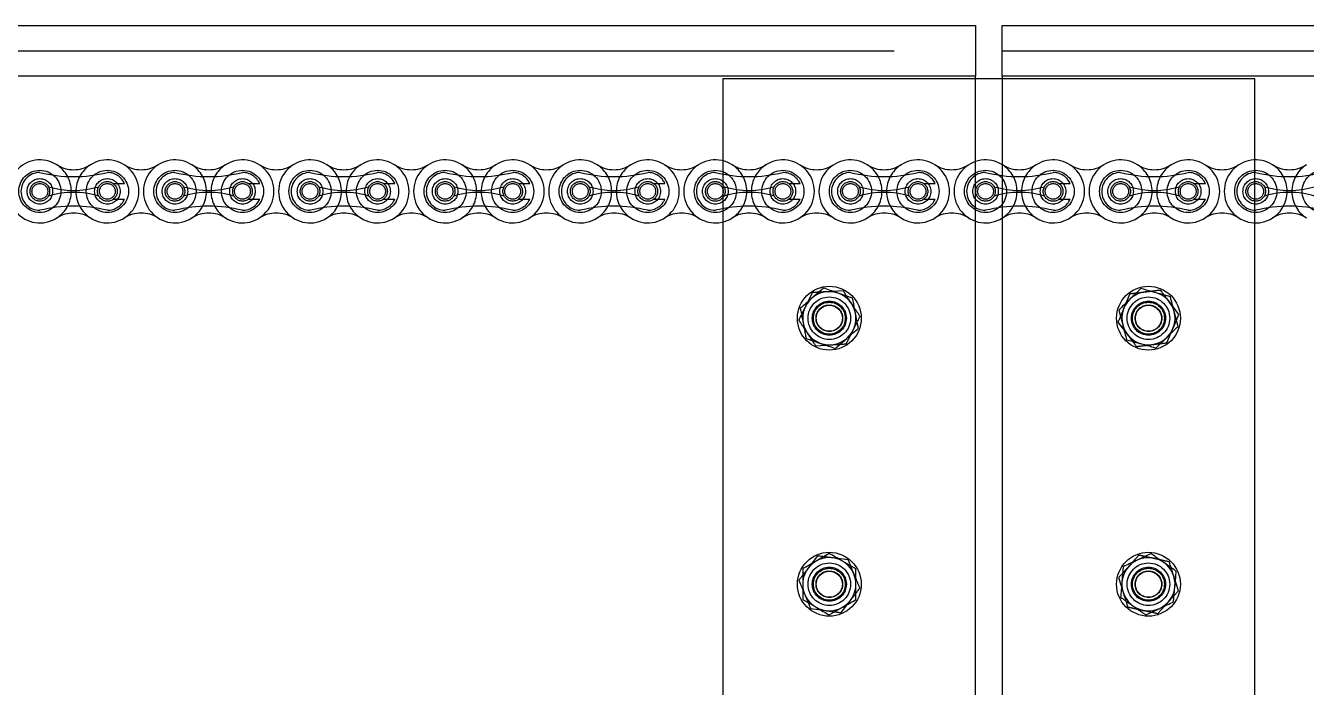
# Model space of a CAD drawing. Header units: metres. Extents: x 0 to 63075, y 0 to 44550.
# Drawn here: x 40759.2 to 41000, y 35141.9 to 35266.3 of the extents above; entities that cross this region are included whole.
import ezdxf

# ---------------------------------------------------------------- set-up
doc = ezdxf.new("R2010")
doc.units = ezdxf.units.M
doc.header["$LTSCALE"] = 75
doc.linetypes.add('HIDDEN2', pattern=[4.7625, 3.175, -1.5875])
for name, color, linetype in [('SDM', 7, 'Continuous'), ('SL4', 4, 'Continuous'), ('ST1', 7, 'HIDDEN2')]:
    doc.layers.add(name, color=color, linetype=linetype)

# ---------------------------------------------------------------- blocks, each defined once
blk = doc.blocks.new('A$C6e6623c1')
at = {"layer": 'SL4'}
for p, q in [((2339.74, 1725.35), (3664.71, 1725.35)), ((3664.71, 1725.35), (3664.71, 1715.82)), ((3669.71, 1715.82), (3669.71, 1725.35)), ((3669.71, 1725.35), (4614.72, 1725.35)), ((3664.71, 1715.82), (2339.74, 1715.82)), ((3617.21, 1715.35), (3617.21, 1486.11)), ((3717.21, 1715.35), (3617.21, 1715.35)), ((3664.71, 1715.35), (3664.71, 1715.82)), ((3669.71, 1715.82), (3669.71, 1715.35)), ((4619.71, 1715.82), (3669.71, 1715.82)), ((3717.21, 1486.11), (3717.21, 1715.35)), ((3636.12, 1676.02), (3633.94, 1674.13)), ((3641.58, 1674.13), (3638.85, 1675.07)), ((3695.76, 1675.94), (3693.71, 1673.91)), ((3691.65, 1671.89), (3692.37, 1669.1)), ((3702.78, 1668.81), (3702.05, 1671.6)), ((3632.85, 1666.57), (3635.57, 1665.63)), ((3638.3, 1664.68), (3640.48, 1666.57)), ((3698.66, 1664.76), (3700.72, 1666.79)), ((3637.21, 1626.12), (3634.71, 1624.68)), ((3697.71, 1626.1), (3695.09, 1624.88)), ((3642.21, 1623.24), (3639.71, 1624.68)), ((3692.48, 1623.65), (3692.23, 1620.78)), ((3701.95, 1617.05), (3702.19, 1619.92)), ((3632.21, 1617.46), (3634.71, 1616.02)), ((3637.21, 1614.58), (3639.71, 1616.02)), ((3696.72, 1614.6), (3699.33, 1615.82))]:
    blk.add_line(p, q, dxfattribs=at)
for centre, start, end in [((3637.21, 1670.35), 130.8771, 190.8771), ((3637.21, 1670.35), 70.8771, 130.8771), ((3637.21, 1670.35), 10.8771, 70.8771), ((3697.21, 1670.35), 134.5352, 194.5352), ((3697.21, 1670.35), 74.5352, 134.5352), ((3697.21, 1670.35), 14.5352, 74.5352), ((3637.21, 1670.35), 310.8771, 10.8771), ((3697.21, 1670.35), 314.5352, 14.5352), ((3637.21, 1670.35), 190.8771, 250.8771), ((3697.21, 1670.35), 194.5352, 254.5352), ((3637.21, 1670.35), 250.8771, 310.8771), ((3697.21, 1670.35), 254.5352, 314.5352), ((3637.21, 1620.35), 120, 180), ((3637.21, 1620.35), 60, 120), ((3637.21, 1620.35), 0, 60), ((3697.21, 1620.35), 115.0926, 175.0926), ((3697.21, 1620.35), 55.0926, 115.0926), ((3697.21, 1620.35), 355.0926, 55.0926), ((3697.21, 1620.35), 175.0926, 235.0926), ((3637.21, 1620.35), 180, 240), ((3637.21, 1620.35), 300, 0), ((3697.21, 1620.35), 295.0926, 355.0926), ((3637.21, 1620.35), 240, 300), ((3697.21, 1620.35), 235.0926, 295.0926)]:
    blk.add_arc(centre, 5, start, end, dxfattribs=at)
for points, knots in [([(3638.85, 1675.07), (3638.79, 1675.1), (3637.86, 1675.42), (3636.96, 1675.73), (3636.12, 1676.02)], [0, 0, 0, 0, 0.070201, 1, 1, 1, 1]), ([(3633.94, 1674.13), (3633.89, 1674.09), (3633.15, 1673.45), (3632.43, 1672.82), (3631.76, 1672.24)], [0, 0, 0, 0, 0.070201, 1, 1, 1, 1]), ([(3642.12, 1671.29), (3642.08, 1671.52), (3641.9, 1672.48), (3641.72, 1673.41), (3641.58, 1674.13)], [0, 0, 0, 0, 0.231849, 1, 1, 1, 1]), ([(3693.71, 1673.91), (3693.66, 1673.87), (3692.96, 1673.18), (3692.28, 1672.51), (3691.65, 1671.89)], [0, 0, 0, 0, 0.0702006, 1, 1, 1, 1]), ([(3698.55, 1675.17), (3698.33, 1675.23), (3697.39, 1675.49), (3696.47, 1675.74), (3695.76, 1675.94)], [0, 0, 0, 0, 0.231849, 1, 1, 1, 1]), ([(3701.33, 1674.4), (3701.14, 1674.45), (3700.23, 1674.7), (3699.29, 1674.96), (3698.55, 1675.17)], [0, 0, 0, 0, 0.211001, 1, 1, 1, 1]), ([(3702.05, 1671.6), (3702.04, 1671.67), (3701.79, 1672.61), (3701.55, 1673.54), (3701.33, 1674.4)], [0, 0, 0, 0, 0.070201, 1, 1, 1, 1]), ([(3631.76, 1672.24), (3631.9, 1671.52), (3632.08, 1670.59), (3632.26, 1669.63), (3632.3, 1669.41)], [0, 0, 0, 0, 0.768151, 1, 1, 1, 1]), ([(3642.67, 1668.46), (3642.63, 1668.65), (3642.45, 1669.58), (3642.27, 1670.54), (3642.12, 1671.29)], [0, 0, 0, 0, 0.211001, 1, 1, 1, 1]), ([(3632.3, 1669.41), (3632.45, 1668.65), (3632.63, 1667.69), (3632.81, 1666.77), (3632.85, 1666.57)], [0, 0, 0, 0, 0.788999, 1, 1, 1, 1]), ([(3692.37, 1669.1), (3692.39, 1669.03), (3692.63, 1668.09), (3692.87, 1667.16), (3693.1, 1666.3)], [0, 0, 0, 0, 0.0702006, 1, 1, 1, 1]), ([(3700.72, 1666.79), (3700.77, 1666.83), (3701.46, 1667.52), (3702.14, 1668.19), (3702.78, 1668.81)], [0, 0, 0, 0, 0.070201, 1, 1, 1, 1]), ([(3640.48, 1666.57), (3640.54, 1666.61), (3641.27, 1667.25), (3642, 1667.88), (3642.67, 1668.46)], [0, 0, 0, 0, 0.0702006, 1, 1, 1, 1]), ([(3635.57, 1665.63), (3635.64, 1665.6), (3636.56, 1665.28), (3637.46, 1664.97), (3638.3, 1664.68)], [0, 0, 0, 0, 0.070201, 1, 1, 1, 1]), ([(3693.1, 1666.3), (3693.8, 1666.11), (3694.72, 1665.85), (3695.66, 1665.59), (3695.88, 1665.53)], [0, 0, 0, 0, 0.768151, 1, 1, 1, 1]), ([(3695.88, 1665.53), (3696.62, 1665.33), (3697.56, 1665.06), (3698.47, 1664.81), (3698.66, 1664.76)], [0, 0, 0, 0, 0.788999, 1, 1, 1, 1]), ([(3639.71, 1624.68), (3639.65, 1624.71), (3638.81, 1625.2), (3637.98, 1625.68), (3637.21, 1626.12)], [0, 0, 0, 0, 0.070201, 1, 1, 1, 1]), ([(3700.07, 1624.45), (3699.89, 1624.58), (3699.09, 1625.14), (3698.31, 1625.68), (3697.71, 1626.1)], [0, 0, 0, 0, 0.231849, 1, 1, 1, 1]), ([(3634.71, 1624.68), (3634.65, 1624.65), (3633.81, 1624.16), (3632.98, 1623.68), (3632.21, 1623.24)], [0, 0, 0, 0, 0.070201, 1, 1, 1, 1]), ([(3632.21, 1623.24), (3632.21, 1622.51), (3632.21, 1621.55), (3632.21, 1620.58), (3632.21, 1620.35)], [0, 0, 0, 0, 0.768151, 1, 1, 1, 1]), ([(3642.21, 1620.35), (3642.21, 1620.58), (3642.21, 1621.55), (3642.21, 1622.51), (3642.21, 1623.24)], [0, 0, 0, 0, 0.2318493, 1, 1, 1, 1]), ([(3695.09, 1624.88), (3695.03, 1624.85), (3694.15, 1624.44), (3693.28, 1624.03), (3692.48, 1623.65)], [0, 0, 0, 0, 0.070201, 1, 1, 1, 1]), ([(3702.44, 1622.8), (3702.28, 1622.91), (3701.51, 1623.45), (3700.71, 1624.01), (3700.07, 1624.45)], [0, 0, 0, 0, 0.211001, 1, 1, 1, 1]), ([(3692.23, 1620.78), (3692.22, 1620.71), (3692.14, 1619.74), (3692.06, 1618.79), (3691.98, 1617.9)], [0, 0, 0, 0, 0.070201, 1, 1, 1, 1]), ([(3702.19, 1619.92), (3702.2, 1619.99), (3702.28, 1620.96), (3702.37, 1621.91), (3702.44, 1622.8)], [0, 0, 0, 0, 0.070201, 1, 1, 1, 1]), ([(3632.21, 1620.35), (3632.21, 1619.58), (3632.21, 1618.6), (3632.21, 1617.66), (3632.21, 1617.46)], [0, 0, 0, 0, 0.788999, 1, 1, 1, 1]), ([(3642.21, 1617.46), (3642.21, 1617.66), (3642.21, 1618.6), (3642.21, 1619.58), (3642.21, 1620.35)], [0, 0, 0, 0, 0.211001, 1, 1, 1, 1]), ([(3634.71, 1616.02), (3634.77, 1615.99), (3635.62, 1615.5), (3636.44, 1615.02), (3637.21, 1614.58)], [0, 0, 0, 0, 0.070201, 1, 1, 1, 1]), ([(3639.71, 1616.02), (3639.77, 1616.05), (3640.62, 1616.54), (3641.44, 1617.02), (3642.21, 1617.46)], [0, 0, 0, 0, 0.070201, 1, 1, 1, 1]), ([(3691.98, 1617.9), (3692.58, 1617.48), (3693.36, 1616.94), (3694.17, 1616.38), (3694.35, 1616.25)], [0, 0, 0, 0, 0.7681507, 1, 1, 1, 1]), ([(3694.35, 1616.25), (3694.98, 1615.81), (3695.79, 1615.25), (3696.56, 1614.71), (3696.72, 1614.6)], [0, 0, 0, 0, 0.788999, 1, 1, 1, 1]), ([(3699.33, 1615.82), (3699.39, 1615.85), (3700.28, 1616.26), (3701.14, 1616.67), (3701.95, 1617.05)], [0, 0, 0, 0, 0.070201, 1, 1, 1, 1])]:
    blk.add_open_spline(points, degree=3, knots=knots, dxfattribs=at)
at = {"layer": 'ST1'}
for p, q in [((2339.74, 1720.59), (3664.71, 1720.59)), ((3669.71, 1720.59), (4669.71, 1720.59)), ((3664.71, 1715.82), (2339.74, 1715.82)), ((3664.71, 1490.88), (3664.71, 1715.35)), ((4669.71, 1715.82), (3669.71, 1715.82)), ((3669.71, 1715.35), (3669.71, 1490.88)), ((3502.58, 1695.67), (3504.71, 1695.67)), ((3527.98, 1695.67), (3530.11, 1695.67)), ((3553.38, 1695.67), (3555.51, 1695.67)), ((3578.78, 1695.67), (3580.91, 1695.67)), ((3604.18, 1695.67), (3606.31, 1695.67)), ((3629.58, 1695.67), (3631.71, 1695.67)), ((3654.98, 1695.67), (3657.11, 1695.67)), ((3680.38, 1695.67), (3682.51, 1695.67)), ((3705.78, 1695.67), (3707.91, 1695.67)), ((3502.58, 1692.71), (3504.71, 1692.71)), ((3527.98, 1692.71), (3530.11, 1692.71)), ((3553.38, 1692.71), (3555.51, 1692.71)), ((3578.78, 1692.71), (3580.91, 1692.71)), ((3604.18, 1692.71), (3606.31, 1692.71)), ((3629.58, 1692.71), (3631.71, 1692.71)), ((3654.98, 1692.71), (3657.11, 1692.71)), ((3680.38, 1692.71), (3682.51, 1692.71)), ((3705.78, 1692.71), (3707.91, 1692.71)), ((3634.03, 1675.17), (3632.74, 1672.59)), ((3639.8, 1675.51), (3636.92, 1675.34)), ((3693.73, 1674.96), (3692.61, 1672.3)), ((3702.94, 1671.06), (3701.2, 1673.36)), ((3691.48, 1669.64), (3693.22, 1667.34)), ((3640.39, 1665.53), (3641.68, 1668.11)), ((3700.69, 1665.74), (3701.82, 1668.4)), ((3634.63, 1665.19), (3637.51, 1665.36)), ((3635, 1625.68), (3633.24, 1623.39)), ((3695.47, 1625.85), (3693.52, 1623.72)), ((3640.73, 1624.93), (3637.86, 1625.31)), ((3691.57, 1621.59), (3692.45, 1618.84)), ((3702.85, 1619.11), (3701.98, 1621.86)), ((3633.7, 1615.77), (3636.56, 1615.39)), ((3639.42, 1615.02), (3641.18, 1617.31)), ((3698.96, 1614.85), (3700.91, 1616.98))]:
    blk.add_line(p, q, dxfattribs=at)
for centre, radius in [((3488.78, 1694.19), 3.96), ((3501.48, 1694.19), 3.96), ((3514.18, 1694.19), 3.96), ((3526.88, 1694.19), 3.96), ((3539.58, 1694.19), 3.96), ((3552.28, 1694.19), 3.96), ((3564.98, 1694.19), 3.96), ((3577.68, 1694.19), 3.96), ((3590.38, 1694.19), 3.96), ((3603.08, 1694.19), 3.96), ((3615.78, 1694.19), 3.96), ((3628.48, 1694.19), 3.96), ((3641.18, 1694.19), 3.96), ((3653.88, 1694.19), 3.96), ((3666.58, 1694.19), 3.96), ((3679.28, 1694.19), 3.96), ((3691.98, 1694.19), 3.96), ((3704.68, 1694.19), 3.96), ((3717.38, 1694.19), 3.96), ((3730.08, 1694.19), 3.96), ((3488.78, 1694.19), 2.4), ((3488.78, 1694.19), 1.84), ((3488.78, 1694.19), 1.48), ((3501.48, 1694.19), 2.4), ((3501.48, 1694.19), 1.85), ((3501.48, 1694.19), 1.48), ((3514.18, 1694.19), 2.4), ((3514.18, 1694.19), 1.84), ((3514.18, 1694.19), 1.48), ((3526.88, 1694.19), 2.4), ((3526.88, 1694.19), 1.84), ((3526.88, 1694.19), 1.48), ((3539.58, 1694.19), 2.4), ((3539.58, 1694.19), 1.84), ((3539.58, 1694.19), 1.48), ((3552.28, 1694.19), 2.4), ((3552.28, 1694.19), 1.84), ((3552.28, 1694.19), 1.48), ((3564.98, 1694.19), 2.4), ((3564.98, 1694.19), 1.84), ((3564.98, 1694.19), 1.48), ((3577.68, 1694.19), 2.4), ((3577.68, 1694.19), 1.84), ((3577.68, 1694.19), 1.48), ((3590.38, 1694.19), 2.4), ((3590.38, 1694.19), 1.85), ((3590.38, 1694.19), 1.48), ((3603.08, 1694.19), 2.4), ((3603.08, 1694.19), 1.85), ((3603.08, 1694.19), 1.48), ((3615.78, 1694.19), 2.4), ((3615.78, 1694.19), 1.85), ((3615.78, 1694.19), 1.48), ((3628.48, 1694.19), 2.4), ((3628.48, 1694.19), 1.85), ((3628.48, 1694.19), 1.48), ((3641.18, 1694.19), 2.4), ((3641.18, 1694.19), 1.84), ((3641.18, 1694.19), 1.48), ((3653.88, 1694.19), 2.4), ((3653.88, 1694.19), 1.84), ((3653.88, 1694.19), 1.48), ((3666.58, 1694.19), 2.4), ((3666.58, 1694.19), 1.84), ((3666.58, 1694.19), 1.48), ((3679.28, 1694.19), 2.4), ((3679.28, 1694.19), 1.85), ((3679.28, 1694.19), 1.48), ((3691.98, 1694.19), 2.4), ((3691.98, 1694.19), 1.84), ((3691.98, 1694.19), 1.48), ((3704.68, 1694.19), 2.4), ((3704.68, 1694.19), 1.84), ((3704.68, 1694.19), 1.48), ((3717.38, 1694.19), 2.4), ((3717.38, 1694.19), 1.84), ((3717.38, 1694.19), 1.48), ((3637.21, 1670.35), 6), ((3697.21, 1670.35), 6), ((3637.21, 1670.35), 4), ((3637.21, 1670.35), 3.2), ((3697.21, 1670.35), 4), ((3697.21, 1670.35), 3.2), ((3637.21, 1670.35), 3), ((3637.21, 1670.35), 2.5), ((3637.21, 1670.35), 2.45), ((3697.21, 1670.35), 3), ((3697.21, 1670.35), 2.5), ((3697.21, 1670.35), 2.45), ((3637.21, 1620.35), 6), ((3697.21, 1620.35), 6), ((3637.21, 1620.35), 4), ((3637.21, 1620.35), 3.2), ((3637.21, 1620.35), 3), ((3697.21, 1620.35), 4), ((3697.21, 1620.35), 3.2), ((3697.21, 1620.35), 3), ((3637.21, 1620.35), 2.5), ((3637.21, 1620.35), 2.45), ((3697.21, 1620.35), 2.5), ((3697.21, 1620.35), 2.45)]:
    blk.add_circle(centre, radius, dxfattribs=at)
for centre, radius, start, end in [((3488.78, 1694.19), 5.92, 57.5667, 302.4333), ((3501.48, 1694.19), 5.92, 237.5667, 122.4333), ((3514.18, 1694.19), 5.92, 57.5667, 302.4333), ((3526.88, 1694.19), 5.92, 237.5667, 122.4333), ((3539.58, 1694.19), 5.92, 57.5667, 302.4333), ((3552.28, 1694.19), 5.92, 237.5667, 122.4333), ((3564.98, 1694.19), 5.92, 57.5667, 302.4333), ((3577.68, 1694.19), 5.92, 237.5667, 122.4333), ((3590.38, 1694.19), 5.92, 57.5667, 302.4333), ((3603.08, 1694.19), 5.92, 237.5667, 122.4333), ((3615.78, 1694.19), 5.92, 57.5667, 302.4333), ((3628.48, 1694.19), 5.92, 237.5667, 122.4333), ((3641.18, 1694.19), 5.92, 57.5667, 302.4333), ((3653.88, 1694.19), 5.92, 237.5667, 122.4333), ((3666.58, 1694.19), 5.92, 57.5667, 302.4333), ((3679.28, 1694.19), 5.92, 237.5667, 122.4333), ((3691.98, 1694.19), 5.92, 57.5667, 302.4333), ((3704.68, 1694.19), 5.92, 237.5667, 122.4333), ((3717.38, 1694.19), 5.92, 57.5667, 302.4333), ((3488.78, 1694.19), 3.55, 90, 270), ((3495.13, 1723.29), 26.32, 256.0401, 283.9599), ((3495.13, 1704.18), 5.92, 237.5667, 302.4333), ((3488.78, 1694.19), 5.92, 302.4332, 57.5668), ((3501.48, 1694.19), 5.92, 122.4332, 237.5668), ((3501.48, 1694.19), 3.55, 24.5534, 90), ((3507.83, 1704.18), 5.92, 237.5667, 302.4333), ((3514.18, 1694.19), 3.55, 90, 270), ((3520.53, 1723.29), 26.32, 256.0401, 283.9599), ((3520.53, 1704.18), 5.92, 237.5667, 302.4333), ((3514.18, 1694.19), 5.92, 302.4332, 57.5668), ((3526.88, 1694.19), 5.92, 122.4332, 237.5668), ((3526.88, 1694.19), 3.55, 24.5534, 90), ((3533.23, 1704.18), 5.92, 237.5667, 302.4333), ((3539.58, 1694.19), 3.55, 90, 270), ((3545.93, 1723.29), 26.32, 256.0401, 283.9599), ((3545.93, 1704.18), 5.92, 237.5667, 302.4333), ((3539.58, 1694.19), 5.92, 302.4332, 57.5668), ((3552.28, 1694.19), 5.92, 122.4332, 237.5668), ((3552.28, 1694.19), 3.55, 24.5534, 90), ((3558.63, 1704.18), 5.92, 237.5667, 302.4333), ((3564.98, 1694.19), 3.55, 90, 270), ((3571.33, 1723.29), 26.32, 256.0401, 283.9599), ((3571.33, 1704.18), 5.92, 237.5667, 302.4333), ((3564.98, 1694.19), 5.92, 302.4332, 57.5668), ((3577.68, 1694.19), 5.92, 122.4332, 237.5668), ((3577.68, 1694.19), 3.55, 24.5534, 90), ((3584.03, 1704.18), 5.92, 237.5667, 302.4333), ((3590.38, 1694.19), 3.55, 90, 270), ((3596.73, 1723.29), 26.32, 256.0401, 283.9599), ((3596.73, 1704.18), 5.92, 237.5667, 302.4333), ((3590.38, 1694.19), 5.92, 302.4332, 57.5668), ((3603.08, 1694.19), 5.92, 122.4332, 237.5668), ((3603.08, 1694.19), 3.55, 24.5534, 90), ((3609.43, 1704.18), 5.92, 237.5667, 302.4333), ((3615.78, 1694.19), 3.55, 90, 270), ((3622.13, 1723.29), 26.32, 256.0401, 283.9599), ((3622.13, 1704.18), 5.92, 237.5667, 302.4333), ((3615.78, 1694.19), 5.92, 302.4332, 57.5668), ((3628.48, 1694.19), 5.92, 122.4332, 237.5668), ((3628.48, 1694.19), 3.55, 24.5534, 90), ((3634.83, 1704.18), 5.92, 237.5667, 302.4333), ((3641.18, 1694.19), 3.55, 90, 270), ((3647.53, 1723.29), 26.32, 256.0401, 283.9599), ((3647.53, 1704.18), 5.92, 237.5667, 302.4333), ((3641.18, 1694.19), 5.92, 302.4332, 57.5668), ((3653.88, 1694.19), 5.92, 122.4332, 237.5668), ((3653.88, 1694.19), 3.55, 24.5534, 90), ((3660.23, 1704.18), 5.92, 237.5667, 302.4333), ((3666.58, 1694.19), 3.55, 90, 270), ((3672.93, 1723.29), 26.32, 256.0401, 283.9599), ((3672.93, 1704.18), 5.92, 237.5667, 302.4333), ((3666.58, 1694.19), 5.92, 302.4332, 57.5668), ((3679.28, 1694.19), 5.92, 122.4332, 237.5668), ((3679.28, 1694.19), 3.55, 24.5534, 90), ((3685.63, 1704.18), 5.92, 237.5667, 302.4333), ((3691.98, 1694.19), 3.55, 90, 270), ((3698.33, 1723.29), 26.32, 256.0401, 283.9599), ((3698.33, 1704.18), 5.92, 237.5667, 302.4333), ((3691.98, 1694.19), 5.92, 302.4332, 57.5668), ((3704.68, 1694.19), 5.92, 122.4332, 237.5668), ((3704.68, 1694.19), 3.55, 24.5534, 90), ((3711.03, 1704.18), 5.92, 237.5667, 302.4333), ((3717.38, 1694.19), 3.55, 90, 270), ((3723.73, 1723.29), 26.32, 256.0401, 283.9599), ((3723.73, 1704.18), 5.92, 237.5667, 302.4333), ((3717.38, 1694.19), 5.92, 302.4332, 57.5668), ((3730.08, 1694.19), 5.92, 122.4332, 237.5668), ((3495.13, 1710.54), 16.17, 252.993, 287.007), ((3495.13, 1677.84), 16.17, 72.993, 107.007), ((3520.53, 1710.54), 16.17, 252.993, 287.007), ((3520.53, 1677.84), 16.17, 72.993, 107.007), ((3545.93, 1710.54), 16.17, 252.993, 287.007), ((3545.93, 1677.84), 16.17, 72.993, 107.007), ((3571.33, 1710.54), 16.17, 252.993, 287.007), ((3571.33, 1677.84), 16.17, 72.993, 107.007), ((3596.73, 1710.54), 16.17, 252.993, 287.007), ((3596.73, 1677.84), 16.17, 72.993, 107.007), ((3622.13, 1710.54), 16.17, 252.993, 287.007), ((3622.13, 1677.84), 16.17, 72.993, 107.007), ((3647.53, 1710.54), 16.17, 252.993, 287.007), ((3647.53, 1677.84), 16.17, 72.993, 107.007), ((3672.93, 1710.54), 16.17, 252.993, 287.007), ((3672.93, 1677.84), 16.17, 72.993, 107.007), ((3698.33, 1710.54), 16.17, 252.993, 287.007), ((3698.33, 1677.84), 16.17, 72.993, 107.007), ((3723.73, 1710.54), 16.17, 252.993, 287.007), ((3723.73, 1677.84), 16.17, 72.993, 107.007), ((3495.13, 1665.09), 26.32, 76.0401, 103.9599), ((3501.48, 1694.19), 3.55, 270, 335.4466), ((3520.53, 1665.09), 26.32, 76.0401, 103.9599), ((3526.88, 1694.19), 3.55, 270, 335.4466), ((3545.93, 1665.09), 26.32, 76.0401, 103.9599), ((3552.28, 1694.19), 3.55, 270, 335.4466), ((3571.33, 1665.09), 26.32, 76.0401, 103.9599), ((3577.68, 1694.19), 3.55, 270, 335.4466), ((3596.73, 1665.09), 26.32, 76.0401, 103.9599), ((3603.08, 1694.19), 3.55, 270, 335.4466), ((3622.13, 1665.09), 26.32, 76.0401, 103.9599), ((3628.48, 1694.19), 3.55, 270, 335.4466), ((3647.53, 1665.09), 26.32, 76.0401, 103.9599), ((3653.88, 1694.19), 3.55, 270, 335.4466), ((3672.93, 1665.09), 26.32, 76.0401, 103.9599), ((3679.28, 1694.19), 3.55, 270, 335.4466), ((3698.33, 1665.09), 26.32, 76.0401, 103.9599), ((3704.68, 1694.19), 3.55, 270, 335.4466), ((3723.73, 1665.09), 26.32, 76.0401, 103.9599), ((3495.13, 1684.2), 5.92, 57.5667, 122.4333), ((3507.83, 1684.2), 5.92, 57.5667, 122.4333), ((3520.53, 1684.2), 5.92, 57.5667, 122.4333), ((3533.23, 1684.2), 5.92, 57.5667, 122.4333), ((3545.93, 1684.2), 5.92, 57.5667, 122.4333), ((3558.63, 1684.2), 5.92, 57.5667, 122.4333), ((3571.33, 1684.2), 5.92, 57.5667, 122.4333), ((3584.03, 1684.2), 5.92, 57.5667, 122.4333), ((3596.73, 1684.2), 5.92, 57.5667, 122.4333), ((3609.43, 1684.2), 5.92, 57.5667, 122.4333), ((3622.13, 1684.2), 5.92, 57.5667, 122.4333), ((3634.83, 1684.2), 5.92, 57.5667, 122.4333), ((3647.53, 1684.2), 5.92, 57.5667, 122.4333), ((3660.23, 1684.2), 5.92, 57.5667, 122.4333), ((3672.93, 1684.2), 5.92, 57.5667, 122.4333), ((3685.63, 1684.2), 5.92, 57.5667, 122.4333), ((3698.33, 1684.2), 5.92, 57.5667, 122.4333), ((3711.03, 1684.2), 5.92, 57.5667, 122.4333), ((3723.73, 1684.2), 5.92, 57.5667, 122.4333)]:
    blk.add_arc(centre, radius, start, end, dxfattribs=at)
for points, knots in [([(3636.92, 1675.34), (3636.85, 1675.34), (3635.87, 1675.28), (3634.92, 1675.22), (3634.03, 1675.17)], [0, 0, 0, 0, 0.070201, 1, 1, 1, 1]), ([(3639.8, 1675.51), (3639.93, 1675.31), (3640.45, 1674.52), (3640.99, 1673.71), (3641.39, 1673.1)], [0, 0, 0, 0, 0.257551, 1, 1, 1, 1]), ([(3693.73, 1674.96), (3693.97, 1674.99), (3694.91, 1675.1), (3695.88, 1675.22), (3696.6, 1675.31)], [0, 0, 0, 0, 0.257551, 1, 1, 1, 1]), ([(3696.6, 1675.31), (3696.86, 1675.34), (3697.83, 1675.46), (3698.77, 1675.58), (3699.46, 1675.67)], [0, 0, 0, 0, 0.268634, 1, 1, 1, 1]), ([(3701.2, 1673.36), (3701.16, 1673.42), (3700.57, 1674.2), (3700, 1674.96), (3699.46, 1675.67)], [0, 0, 0, 0, 0.070201, 1, 1, 1, 1]), ([(3632.74, 1672.59), (3632.71, 1672.53), (3632.27, 1671.66), (3631.85, 1670.8), (3631.45, 1670.01)], [0, 0, 0, 0, 0.0702006, 1, 1, 1, 1]), ([(3641.39, 1673.1), (3641.53, 1672.88), (3642.07, 1672.07), (3642.59, 1671.27), (3642.98, 1670.69)], [0, 0, 0, 0, 0.268634, 1, 1, 1, 1]), ([(3692.61, 1672.3), (3692.58, 1672.24), (3692.2, 1671.34), (3691.83, 1670.46), (3691.48, 1669.64)], [0, 0, 0, 0, 0.070201, 1, 1, 1, 1]), ([(3631.45, 1670.01), (3631.58, 1669.81), (3632.1, 1669.02), (3632.64, 1668.2), (3633.04, 1667.6)], [0, 0, 0, 0, 0.257551, 1, 1, 1, 1]), ([(3641.68, 1668.11), (3641.71, 1668.17), (3642.15, 1669.04), (3642.58, 1669.9), (3642.98, 1670.69)], [0, 0, 0, 0, 0.070201, 1, 1, 1, 1]), ([(3701.82, 1668.4), (3701.84, 1668.46), (3702.22, 1669.36), (3702.6, 1670.24), (3702.94, 1671.06)], [0, 0, 0, 0, 0.070201, 1, 1, 1, 1]), ([(3633.04, 1667.6), (3633.18, 1667.38), (3633.72, 1666.56), (3634.24, 1665.77), (3634.63, 1665.19)], [0, 0, 0, 0, 0.268634, 1, 1, 1, 1]), ([(3693.22, 1667.34), (3693.26, 1667.28), (3693.85, 1666.5), (3694.43, 1665.74), (3694.96, 1665.03)], [0, 0, 0, 0, 0.0702006, 1, 1, 1, 1]), ([(3637.51, 1665.36), (3637.58, 1665.36), (3638.55, 1665.42), (3639.5, 1665.48), (3640.39, 1665.53)], [0, 0, 0, 0, 0.070201, 1, 1, 1, 1]), ([(3694.96, 1665.03), (3695.2, 1665.06), (3696.14, 1665.18), (3697.11, 1665.3), (3697.83, 1665.39)], [0, 0, 0, 0, 0.257551, 1, 1, 1, 1]), ([(3697.83, 1665.39), (3698.09, 1665.42), (3699.06, 1665.54), (3700, 1665.66), (3700.69, 1665.74)], [0, 0, 0, 0, 0.268634, 1, 1, 1, 1]), ([(3637.86, 1625.31), (3637.8, 1625.32), (3636.83, 1625.44), (3635.88, 1625.57), (3635, 1625.68)], [0, 0, 0, 0, 0.070201, 1, 1, 1, 1]), ([(3695.47, 1625.85), (3695.7, 1625.8), (3696.62, 1625.6), (3697.58, 1625.39), (3698.28, 1625.23)], [0, 0, 0, 0, 0.257551, 1, 1, 1, 1]), ([(3633.24, 1623.39), (3633.2, 1623.34), (3632.61, 1622.56), (3632.03, 1621.81), (3631.49, 1621.1)], [0, 0, 0, 0, 0.0702006, 1, 1, 1, 1]), ([(3640.73, 1624.93), (3640.82, 1624.71), (3641.18, 1623.84), (3641.55, 1622.94), (3641.83, 1622.27)], [0, 0, 0, 0, 0.257551, 1, 1, 1, 1]), ([(3693.52, 1623.72), (3693.47, 1623.67), (3692.82, 1622.95), (3692.17, 1622.24), (3691.57, 1621.59)], [0, 0, 0, 0, 0.070201, 1, 1, 1, 1]), ([(3698.28, 1625.23), (3698.54, 1625.18), (3699.5, 1624.97), (3700.42, 1624.76), (3701.1, 1624.61)], [0, 0, 0, 0, 0.268634, 1, 1, 1, 1]), ([(3701.98, 1621.86), (3701.96, 1621.93), (3701.66, 1622.86), (3701.37, 1623.77), (3701.1, 1624.61)], [0, 0, 0, 0, 0.0702006, 1, 1, 1, 1]), ([(3631.49, 1621.1), (3631.58, 1620.88), (3631.94, 1620.01), (3632.32, 1619.11), (3632.59, 1618.43)], [0, 0, 0, 0, 0.257551, 1, 1, 1, 1]), ([(3641.83, 1622.27), (3641.93, 1622.02), (3642.31, 1621.12), (3642.67, 1620.24), (3642.94, 1619.6)], [0, 0, 0, 0, 0.268634, 1, 1, 1, 1]), ([(3632.59, 1618.43), (3632.69, 1618.19), (3633.07, 1617.29), (3633.43, 1616.41), (3633.7, 1615.77)], [0, 0, 0, 0, 0.268634, 1, 1, 1, 1]), ([(3641.18, 1617.31), (3641.22, 1617.36), (3641.82, 1618.14), (3642.4, 1618.89), (3642.94, 1619.6)], [0, 0, 0, 0, 0.070201, 1, 1, 1, 1]), ([(3692.45, 1618.84), (3692.47, 1618.77), (3692.76, 1617.84), (3693.05, 1616.93), (3693.32, 1616.09)], [0, 0, 0, 0, 0.070201, 1, 1, 1, 1]), ([(3700.91, 1616.98), (3700.95, 1617.03), (3701.61, 1617.75), (3702.25, 1618.46), (3702.85, 1619.11)], [0, 0, 0, 0, 0.070201, 1, 1, 1, 1]), ([(3693.32, 1616.09), (3693.56, 1616.03), (3694.48, 1615.83), (3695.43, 1615.62), (3696.14, 1615.47)], [0, 0, 0, 0, 0.257551, 1, 1, 1, 1]), ([(3636.56, 1615.39), (3636.63, 1615.38), (3637.6, 1615.26), (3638.54, 1615.13), (3639.42, 1615.02)], [0, 0, 0, 0, 0.070201, 1, 1, 1, 1]), ([(3696.14, 1615.47), (3696.4, 1615.41), (3697.35, 1615.2), (3698.28, 1615), (3698.96, 1614.85)], [0, 0, 0, 0, 0.268634, 1, 1, 1, 1])]:
    blk.add_open_spline(points, degree=3, knots=knots, dxfattribs=at)

msp = doc.modelspace()

# ---------------------------------------------------------------- block references
at = {"layer": 'SDM'}
msp.add_blockref('A$C6e6623c1', (37273.13, 33540.92), dxfattribs=at)

doc.saveas('drawing.dxf')
